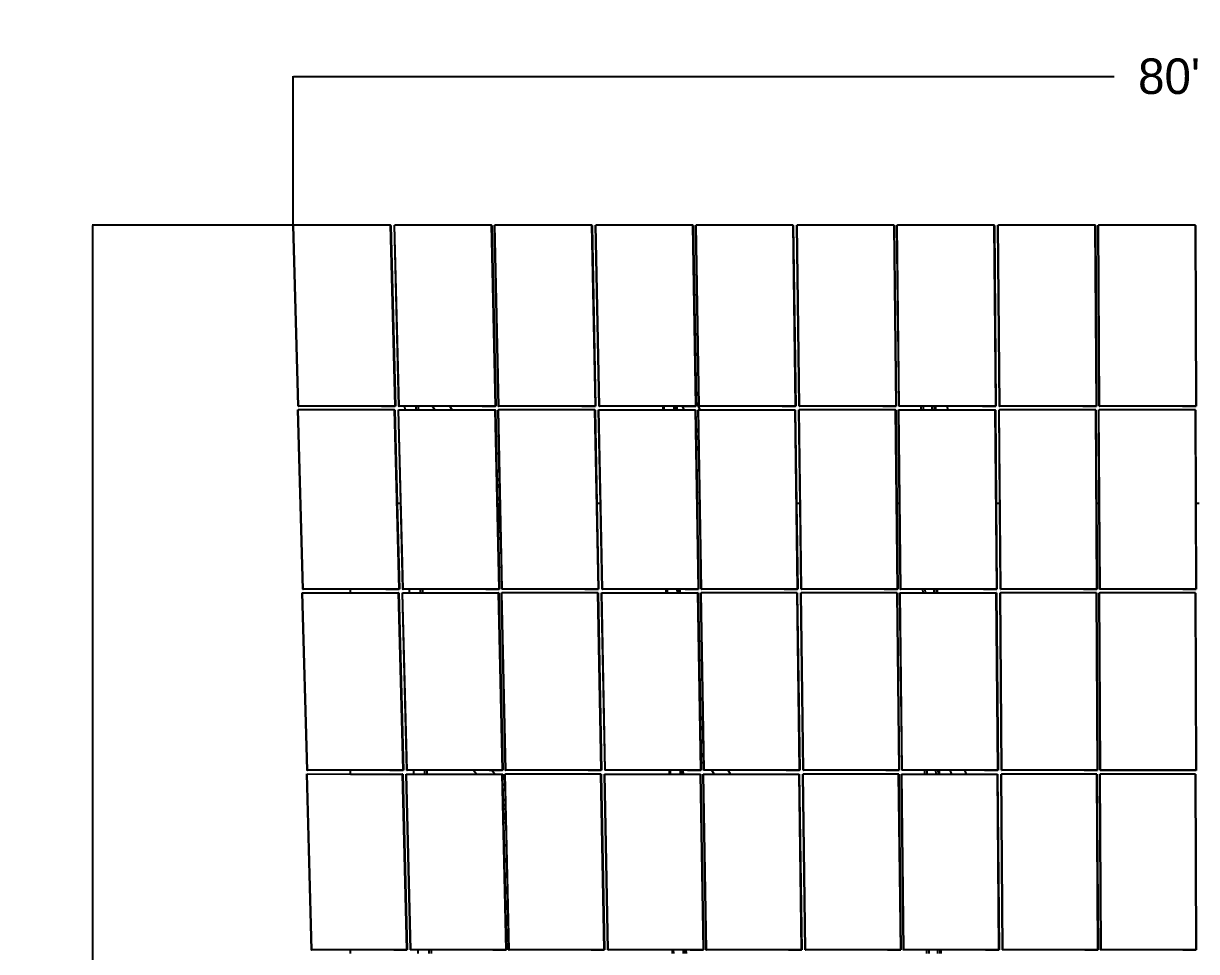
# Model space of a CAD drawing. Header units: inches. Extents: x -877 to 684, y -1170 to 1151.
# Drawn here: x -877 to -85, y 524 to 1151 of the extents above; entities that cross this region are included whole.
import ezdxf

# ---------------------------------------------------------------- set-up
doc = ezdxf.new("R2010")
doc.units = ezdxf.units.IN
doc.header["$MEASUREMENT"] = 0
doc.dimstyles.get("Standard").update_dxf_attribs({"dimtxt": 24, "dimasz": 0.18, "dimexe": 0.18, "dimexo": 0.0625, "dimgap": 0.09, "dimtad": 0, "dimtih": 1, "dimtoh": 1, "dimdec": 4, "dimzin": 0, "dimdsep": 46, "dimtxsty": 'Standard', "dimcen": 0.09, "dimclrd": 1, "dimclre": 1, "dimclrt": 1, "dimadec": 0, "dimazin": 0, "dimtfac": 1, "dimtdec": 4, "dimtofl": 0, "dimtmove": 0, "dimatfit": 3, "dimfxl": 1, "dimtolj": 1, "dimtzin": 0, "dimarcsym": 0})

# ---------------------------------------------------------------- blocks, each defined once
blk = doc.blocks.new('*D4')
at = {"color": 1, "lineweight": -2, "transparency": 16777216}
for p, q in [((-694.87, 1014.8), (-830.6, 1014.8)), ((-830.42, 1014.62), (-830.42, -7.61)), ((-830.42, -1054.02), (-830.42, -31.79)), ((-643.73, -1054.2), (-830.6, -1054.2))]:
    blk.add_line(p, q, dxfattribs=at)
at = {"color": 1, "transparency": 16777216}
for points in [[(-830.45, 1014.62), (-830.39, 1014.62), (-830.42, 1014.8)], [(-830.45, -1054.02), (-830.39, -1054.02), (-830.42, -1054.2)]]:
    blk.add_solid(points, dxfattribs=at)
at = {"layer": 'Defpoints', "color": 0, "transparency": 16777216}
for p in [(-694.81, 1014.8), (-830.42, -1054.2), (-643.67, -1054.2)]:
    blk.add_point(p, dxfattribs=at)
at = {"color": 1, "transparency": 16777216, "insert": (-830.42, -19.7), "char_height": 24, "attachment_point": 5}
blk.add_mtext('\\A1;142\' 1"', dxfattribs=at)
blk = doc.blocks.new('*D5')
at = {"color": 1, "lineweight": -2, "transparency": 16777216}
for p, q in [((-694.81, 1014.86), (-694.81, 1115.33)), ((-694.63, 1115.15), (-140.92, 1115.15)), ((524.97, 1115.15), (-28.74, 1115.15)), ((525.15, 1014.83), (525.15, 1115.33))]:
    blk.add_line(p, q, dxfattribs=at)
at = {"color": 1, "transparency": 16777216}
for points in [[(-694.63, 1115.18), (-694.63, 1115.12), (-694.81, 1115.15)], [(524.97, 1115.18), (524.97, 1115.12), (525.15, 1115.15)]]:
    blk.add_solid(points, dxfattribs=at)
at = {"layer": 'Defpoints', "color": 0, "transparency": 16777216}
for p in [(525.15, 1115.15), (-694.81, 1014.8), (525.15, 1014.76)]:
    blk.add_point(p, dxfattribs=at)
at = {"color": 1, "transparency": 16777216, "insert": (-84.83, 1115.15), "char_height": 24, "attachment_point": 5}
blk.add_mtext('\\A1;80\' 2"', dxfattribs=at)

msp = doc.modelspace()

# ---------------------------------------------------------------- linework, layer by layer
for p, q in [((-694.81205, 1014.79593), (-694.61112, 1014.79478)), ((-691.44806, 892.64872), (-694.81205, 1014.79593)), ((-694.61112, 1014.79478), (-694.51581, 1014.79593)), ((-691.2481, 892.64758), (-694.61112, 1014.79478)), ((-629.1713, 1014.79483), (-694.51581, 1014.79593)), ((-626.12511, 892.64762), (-629.1713, 1014.79483)), ((-628.94445, 1014.6093), (-629.1713, 1014.79483)), ((-628.94445, 1014.6093), (-625.90046, 892.50682)), ((-626.63498, 1014.79483), (-626.43406, 1014.79368)), ((-623.60108, 892.64762), (-626.63498, 1014.79483)), ((-626.43406, 1014.79368), (-626.33875, 1014.79483)), ((-623.40112, 892.64648), (-626.43406, 1014.79368)), ((-560.99424, 1014.79372), (-626.33875, 1014.79483)), ((-558.27814, 892.64652), (-560.99424, 1014.79372)), ((-560.79198, 1014.60819), (-560.99424, 1014.79372)), ((-560.79198, 1014.60819), (-558.07783, 892.50572)), ((-559.04324, 1014.79218), (-558.84231, 1014.79103)), ((-556.33658, 892.645), (-559.04324, 1014.79218)), ((-558.84231, 1014.79103), (-558.747, 1014.79218)), ((-556.13663, 892.64386), (-558.84231, 1014.79103)), ((-493.4025, 1014.79108), (-558.747, 1014.79218)), ((-491.01365, 892.64391), (-493.4025, 1014.79108)), ((-493.22461, 1014.60555), (-493.4025, 1014.79108)), ((-493.22461, 1014.60555), (-490.83747, 892.50311)), ((-490.86619, 1014.79108), (-490.66526, 1014.78993)), ((-488.48962, 892.64391), (-490.86619, 1014.79108)), ((-490.66526, 1014.78993), (-490.56995, 1014.79108)), ((-488.28967, 892.64277), (-490.66526, 1014.78993)), ((-425.22546, 1014.78997), (-490.56995, 1014.79108)), ((-423.16669, 892.64281), (-425.22546, 1014.78997)), ((-425.07215, 1014.60445), (-425.22546, 1014.78997)), ((-425.07215, 1014.60445), (-423.07042, 895.79945)), ((-423.27446, 1014.78844), (-423.07354, 1014.78729)), ((-421.22514, 892.64129), (-423.27446, 1014.78844)), ((-423.07354, 1014.78729), (-422.97823, 1014.78844)), ((-421.0252, 892.64015), (-423.07354, 1014.78729)), ((-357.63374, 1014.78733), (-422.97823, 1014.78844)), ((-355.90223, 892.6402), (-357.63374, 1014.78733)), ((-357.5048, 1014.60181), (-357.63374, 1014.78733)), ((-357.5048, 1014.60181), (-355.77453, 892.4994)), ((-355.09743, 1014.78733), (-354.89651, 1014.78618)), ((-353.3782, 892.6402), (-355.09743, 1014.78733)), ((-354.89651, 1014.78618), (-354.80119, 1014.78733)), ((-353.17825, 892.63906), (-354.89651, 1014.78618)), ((-289.45672, 1014.78622), (-354.80119, 1014.78733)), ((-288.05529, 892.6391), (-289.45672, 1014.78622)), ((-289.35235, 1014.6007), (-289.45672, 1014.78622)), ((-289.35235, 1014.6007), (-287.95193, 892.4983)), ((-287.50573, 1014.78469), (-287.30482, 1014.78354)), ((-286.11375, 892.63758), (-287.50573, 1014.78469)), ((-287.30482, 1014.78354), (-287.20949, 1014.78469)), ((-285.9138, 892.63644), (-287.30482, 1014.78354)), ((-221.86502, 1014.78358), (-287.20949, 1014.78469)), ((-220.79085, 892.63648), (-221.86502, 1014.78358)), ((-221.78503, 1014.59806), (-221.86502, 1014.78358)), ((-221.78503, 1014.59806), (-220.71163, 892.49569)), ((-219.32871, 1014.78358), (-219.1278, 1014.78243)), ((-218.26682, 892.63648), (-219.32871, 1014.78358)), ((-219.1278, 1014.78243), (-219.03248, 1014.78358)), ((-218.06688, 892.63535), (-219.1278, 1014.78243)), ((-153.68801, 1014.78248), (-219.03248, 1014.78358)), ((-152.94392, 892.63539), (-153.68801, 1014.78248)), ((-153.6326, 1014.59695), (-153.68801, 1014.78248)), ((-153.6326, 1014.59695), (-152.88905, 892.49459)), ((-151.73704, 1014.78094), (-151.53613, 1014.77979)), ((-151.00239, 892.63387), (-151.73704, 1014.78094)), ((-151.53613, 1014.77979), (-151.4408, 1014.78094)), ((-150.80245, 892.63273), (-151.53613, 1014.77979)), ((-86.09635, 1014.77983), (-151.4408, 1014.78094)), ((-85.67951, 892.63277), (-86.09635, 1014.77983)), ((-86.06531, 1014.59431), (-86.09635, 1014.77983)), ((-86.06531, 1014.59431), (-85.64876, 892.49197)), ((-420.35503, 890.04994), (-423.07042, 895.79945)), ((-423.07042, 895.79945), (-423.01486, 892.50201)), ((-691.76556, 892.64758), (-691.8377, 892.64758)), ((-691.76633, 890.05738), (-691.56639, 890.05625)), ((-688.43356, 769.11215), (-691.76633, 890.05738)), ((-691.56639, 890.05625), (-691.47155, 890.05739)), ((-688.23458, 769.11102), (-691.56639, 890.05625)), ((-691.44806, 892.64872), (-691.5429, 892.64758)), ((-626.45012, 890.05629), (-691.47155, 890.05739)), ((-691.44806, 892.64872), (-691.19997, 892.50791)), ((-691.2481, 892.64758), (-691.44806, 892.64872)), ((-691.15325, 892.64872), (-691.2481, 892.64758)), ((-625.90046, 892.50682), (-691.19997, 892.50791)), ((-626.12511, 892.64762), (-691.15325, 892.64872)), ((-635.19936, 892.64761), (-626.12507, 892.64609)), ((-623.43203, 769.11107), (-626.45012, 890.05629)), ((-626.22538, 889.91643), (-626.45012, 890.05629)), ((-626.22538, 889.91643), (-624.66006, 827.16682)), ((-625.90046, 892.50682), (-626.12511, 892.64762)), ((-626.12507, 892.64609), (-626.12511, 892.64762)), ((-623.91859, 892.64648), (-623.99073, 892.64648)), ((-623.92635, 890.05629), (-623.72641, 890.05515)), ((-622.36332, 827.16682), (-623.92635, 890.05629)), ((-623.72641, 890.05515), (-623.63158, 890.05629)), ((-620.72145, 769.10994), (-623.72641, 890.05515)), ((-623.60108, 892.64762), (-623.69592, 892.64648)), ((-623.63158, 890.05629), (-619.40671, 890.05621)), ((-623.60108, 892.64762), (-623.37733, 892.50682)), ((-623.40112, 892.64648), (-623.60108, 892.64762)), ((-623.30627, 892.64762), (-623.40112, 892.64648)), ((-619.46588, 892.50675), (-623.37733, 892.50682)), ((-558.27814, 892.64652), (-623.30627, 892.64762)), ((-619.40671, 890.05621), (-619.46588, 892.50675)), ((-611.91626, 892.50662), (-619.46588, 892.50675)), ((-619.40671, 890.05621), (-611.85781, 890.05608)), ((-611.85781, 890.05608), (-611.91626, 892.50662)), ((-610.61924, 892.5066), (-611.91626, 892.50662)), ((-611.85781, 890.05608), (-610.56092, 890.05606)), ((-610.61924, 892.5066), (-610.56092, 890.05606)), ((-600.95984, 892.50644), (-610.61924, 892.5066)), ((-610.56092, 890.05606), (-599.30977, 890.05587)), ((-599.30977, 890.05587), (-600.95984, 892.50644)), ((-589.3064, 892.50624), (-600.95984, 892.50644)), ((-599.30977, 890.05587), (-587.68834, 890.05568)), ((-587.68834, 890.05568), (-589.3064, 892.50624)), ((-558.07783, 892.50572), (-589.3064, 892.50624)), ((-587.68834, 890.05568), (-558.61015, 890.05519)), ((-567.35239, 892.64652), (-558.2781, 892.64499)), ((-555.9189, 769.10998), (-558.61015, 890.05519)), ((-558.40974, 889.91533), (-558.61015, 890.05519)), ((-558.40974, 889.91533), (-557.39223, 844.17214)), ((-558.07783, 892.50572), (-558.27814, 892.64652)), ((-558.2781, 892.64499), (-558.27814, 892.64652)), ((-556.65409, 892.64386), (-556.72623, 892.64386)), ((-556.6688, 890.05367), (-556.46886, 890.05254)), ((-555.5909, 841.44402), (-556.6688, 890.05367)), ((-556.46886, 890.05254), (-556.37402, 890.05367)), ((-553.78793, 769.10735), (-556.46886, 890.05254)), ((-556.33658, 892.645), (-556.43143, 892.64386)), ((-491.35261, 890.05258), (-556.37402, 890.05367)), ((-556.33658, 892.645), (-556.13697, 892.5042)), ((-556.13663, 892.64386), (-556.33658, 892.645)), ((-490.83747, 892.50311), (-556.13697, 892.5042)), ((-556.04178, 892.645), (-556.13663, 892.64386)), ((-491.01365, 892.64391), (-556.04178, 892.645)), ((-500.0879, 892.6439), (-491.01362, 892.64238)), ((-488.98539, 769.10739), (-491.35261, 890.05258)), ((-491.17633, 889.91272), (-491.35261, 890.05258)), ((-491.17633, 889.91272), (-489.94866, 827.16682)), ((-490.83747, 892.50311), (-491.01365, 892.64391)), ((-491.01362, 892.64238), (-491.01365, 892.64391)), ((-488.80713, 892.64277), (-488.87927, 892.64277)), ((-488.82884, 890.05258), (-488.62891, 890.05144)), ((-487.60431, 827.16682), (-488.82884, 890.05258)), ((-488.62891, 890.05144), (-488.53406, 890.05258)), ((-486.27481, 769.10626), (-488.62891, 890.05144)), ((-488.48962, 892.64391), (-488.58447, 892.64277)), ((-488.53406, 890.05258), (-445.31018, 890.05185)), ((-488.48962, 892.64391), (-488.31435, 892.50311)), ((-488.28967, 892.64277), (-488.48962, 892.64391)), ((-445.35272, 892.50238), (-488.31435, 892.50311)), ((-488.19481, 892.64391), (-488.28967, 892.64277)), ((-423.16669, 892.64281), (-488.19481, 892.64391)), ((-445.31018, 890.05185), (-445.35272, 892.50238)), ((-444.5663, 892.50237), (-445.35272, 892.50238)), ((-445.31018, 890.05185), (-444.52384, 890.05183)), ((-444.52384, 890.05183), (-444.5663, 892.50237)), ((-437.8031, 892.50226), (-444.5663, 892.50237)), ((-444.52384, 890.05183), (-437.76128, 890.05172)), ((-437.76128, 890.05172), (-437.8031, 892.50226)), ((-437.01668, 892.50224), (-437.8031, 892.50226)), ((-437.76128, 890.05172), (-436.97494, 890.05171)), ((-436.97494, 890.05171), (-437.01668, 892.50224)), ((-436.09038, 892.50223), (-437.01668, 892.50224)), ((-436.97494, 890.05171), (-436.04873, 890.05169)), ((-436.09038, 892.50223), (-436.04873, 890.05169)), ((-432.28503, 892.50216), (-436.09038, 892.50223)), ((-436.04873, 890.05169), (-431.0981, 890.05161)), ((-431.0981, 890.05161), (-432.28503, 892.50216)), ((-423.01486, 892.50201), (-432.28503, 892.50216)), ((-432.24094, 892.64281), (-423.16667, 892.64128)), ((-431.0981, 890.05161), (-423.51265, 890.05148)), ((-421.47227, 769.10631), (-423.51265, 890.05148)), ((-423.36071, 889.91162), (-423.51265, 890.05148)), ((-423.36071, 889.91162), (-423.08404, 873.50565)), ((-423.01486, 892.50201), (-423.16669, 892.64281)), ((-423.16667, 892.64128), (-423.16669, 892.64281)), ((-421.54266, 892.64015), (-421.6148, 892.64015)), ((-421.5713, 890.04996), (-421.37138, 890.04882)), ((-421.22917, 869.67605), (-421.5713, 890.04996)), ((-421.37138, 890.04882), (-421.27653, 890.04996)), ((-419.34131, 769.10367), (-421.37138, 890.04882)), ((-421.22514, 892.64129), (-421.32, 892.64015)), ((-421.27653, 890.04996), (-420.35503, 890.04994)), ((-421.22514, 892.64129), (-421.07401, 892.50049)), ((-421.0252, 892.64015), (-421.22514, 892.64129)), ((-355.77453, 892.4994), (-421.07401, 892.50049)), ((-420.93034, 892.64129), (-421.0252, 892.64015)), ((-355.90223, 892.6402), (-420.93034, 892.64129)), ((-420.35503, 890.04994), (-356.25513, 890.04887)), ((-364.97648, 892.64019), (-355.90221, 892.63867)), ((-354.53878, 769.10372), (-356.25513, 890.04887)), ((-356.12732, 889.90901), (-356.25513, 890.04887)), ((-356.12732, 889.90901), (-355.23725, 827.16682)), ((-355.77453, 892.4994), (-355.90223, 892.6402)), ((-355.90221, 892.63867), (-355.90223, 892.6402)), ((-353.69572, 892.63906), (-353.76786, 892.63906)), ((-353.73136, 890.04887), (-353.53144, 890.04773)), ((-352.84531, 827.16682), (-353.73136, 890.04887)), ((-353.53144, 890.04773), (-353.43659, 890.04887)), ((-351.82821, 769.10259), (-353.53144, 890.04773)), ((-353.3782, 892.6402), (-353.47305, 892.63906)), ((-288.41519, 890.04777), (-353.43659, 890.04887)), ((-353.3782, 892.6402), (-353.25141, 892.4994)), ((-353.17825, 892.63906), (-353.3782, 892.6402)), ((-287.95193, 892.4983), (-353.25141, 892.4994)), ((-353.08339, 892.6402), (-353.17825, 892.63906)), ((-288.05529, 892.6391), (-353.08339, 892.6402)), ((-297.12954, 892.63909), (-288.05527, 892.63757)), ((-287.02568, 769.10263), (-288.41519, 890.04777)), ((-288.31172, 889.90792), (-288.41519, 890.04777)), ((-288.31172, 889.90792), (-287.59115, 827.16682)), ((-287.95193, 892.4983), (-288.05529, 892.6391)), ((-288.05527, 892.63757), (-288.05529, 892.6391)), ((-286.43127, 892.63644), (-286.50341, 892.63644)), ((-286.47385, 890.04625), (-286.27393, 890.04511)), ((-285.75631, 827.16682), (-286.47385, 890.04625)), ((-286.27393, 890.04511), (-286.17908, 890.04625)), ((-284.89473, 769.1), (-286.27393, 890.04511)), ((-286.11375, 892.63758), (-286.20861, 892.63644)), ((-286.17908, 890.04625), (-271.2137, 890.046)), ((-286.11375, 892.63758), (-286.01109, 892.49678)), ((-285.9138, 892.63644), (-286.11375, 892.63758)), ((-271.23961, 892.49653), (-286.01109, 892.49678)), ((-285.81894, 892.63758), (-285.9138, 892.63644)), ((-220.79085, 892.63648), (-285.81894, 892.63758)), ((-271.2137, 890.046), (-271.23961, 892.49653)), ((-269.66677, 892.49651), (-271.23961, 892.49653)), ((-271.2137, 890.046), (-269.64101, 890.04597)), ((-269.64101, 890.04597), (-269.66677, 892.49651)), ((-263.68999, 892.49641), (-269.66677, 892.49651)), ((-269.64101, 890.04597), (-263.6648, 890.04587)), ((-263.6648, 890.04587), (-263.68999, 892.49641)), ((-262.11715, 892.49638), (-263.68999, 892.49641)), ((-263.6648, 890.04587), (-262.09211, 890.04584)), ((-262.09211, 890.04584), (-262.11715, 892.49638)), ((-261.56157, 892.49637), (-262.11715, 892.49638)), ((-262.09211, 890.04584), (-261.53659, 890.04583)), ((-261.56157, 892.49637), (-261.53659, 890.04583)), ((-253.65233, 892.49624), (-261.56157, 892.49637)), ((-261.53659, 890.04583), (-252.95587, 890.04569)), ((-252.95587, 890.04569), (-253.65233, 892.49624)), ((-253.6488, 892.49624), (-253.65233, 892.49624)), ((-252.95235, 890.04569), (-253.6488, 892.49624)), ((-220.71163, 892.49569), (-253.6488, 892.49624)), ((-252.95587, 890.04569), (-252.95235, 890.04569)), ((-252.95235, 890.04569), (-221.15769, 890.04516)), ((-229.8651, 892.63648), (-220.79083, 892.63495)), ((-220.09221, 769.10004), (-221.15769, 890.04516)), ((-221.07835, 889.9053), (-221.15769, 890.04516)), ((-221.07835, 889.9053), (-220.52584, 827.16682)), ((-220.71163, 892.49569), (-220.79085, 892.63648)), ((-220.79083, 892.63495), (-220.79085, 892.63648)), ((-218.58435, 892.63535), (-218.65648, 892.63535)), ((-218.63392, 890.04516), (-218.43401, 890.04402)), ((-218.08631, 827.16682), (-218.63392, 890.04516)), ((-218.43401, 890.04402), (-218.33915, 890.04516)), ((-217.38164, 769.09891), (-218.43401, 890.04402)), ((-218.26682, 892.63648), (-218.36168, 892.63535)), ((-153.31777, 890.04406), (-218.33915, 890.04516)), ((-218.26682, 892.63648), (-218.1885, 892.49569)), ((-218.06688, 892.63535), (-218.26682, 892.63648)), ((-152.88905, 892.49459), (-218.1885, 892.49569)), ((-217.97201, 892.63648), (-218.06688, 892.63535)), ((-152.94392, 892.63539), (-217.97201, 892.63648)), ((-162.01817, 892.63538), (-152.94391, 892.63386)), ((-152.57912, 769.09896), (-153.31777, 890.04406)), ((-153.26277, 889.90421), (-153.31777, 890.04406)), ((-153.26277, 889.90421), (-152.87975, 827.16682)), ((-152.88905, 892.49459), (-152.94392, 892.63539)), ((-152.94391, 892.63386), (-152.94392, 892.63539)), ((-151.31992, 892.63273), (-151.39206, 892.63273)), ((-151.37644, 890.04254), (-151.17653, 890.0414)), ((-150.9973, 827.16682), (-151.37644, 890.04254)), ((-151.17653, 890.0414), (-151.08167, 890.04254)), ((-150.44819, 769.09632), (-151.17653, 890.0414)), ((-151.00239, 892.63387), (-151.09726, 892.63273)), ((-86.0603, 890.04145), (-151.08167, 890.04254)), ((-151.00239, 892.63387), (-150.94821, 892.49307)), ((-150.80245, 892.63273), (-151.00239, 892.63387)), ((-85.64876, 892.49197), (-150.94821, 892.49307)), ((-150.70759, 892.63387), (-150.80245, 892.63273)), ((-85.67951, 892.63277), (-150.70759, 892.63387)), ((-94.75375, 892.63277), (-85.6795, 892.63124)), ((-85.64568, 769.09637), (-86.0603, 890.04145)), ((-86.02942, 889.90159), (-86.0603, 890.04145)), ((-86.02942, 889.90159), (-85.81444, 827.16682)), ((-85.64876, 892.49197), (-85.67951, 892.63277)), ((-85.6795, 892.63124), (-85.67951, 892.63277)), ((-421.22917, 869.67605), (-423.08404, 873.50565)), ((-423.08404, 873.50565), (-422.30256, 827.16682)), ((-420.51531, 827.16682), (-421.22917, 869.67605)), ((-555.5909, 841.44402), (-557.39223, 844.17214)), ((-557.39223, 844.17214), (-557.01567, 827.24343)), ((-555.21677, 824.57181), (-555.5909, 841.44402)), ((-624.66006, 827.16682), (-622.36332, 827.16682)), ((-624.66006, 827.16682), (-623.20945, 769.01506)), ((-620.92042, 769.11107), (-622.36332, 827.16682)), ((-555.46387, 824.9388), (-557.01567, 827.24343)), ((-557.01567, 827.24343), (-556.93176, 823.47091)), ((-556.93176, 823.47091), (-556.61319, 823.78948)), ((-556.93176, 823.47091), (-556.91225, 822.59391)), ((-556.61319, 823.78948), (-555.46387, 824.9388)), ((-556.44524, 823.57059), (-556.61319, 823.78948)), ((-556.3668, 823.38122), (-556.44524, 823.57059)), ((-556.39828, 823.23368), (-556.38447, 823.33855)), ((-556.38447, 823.12881), (-556.39828, 823.23368)), ((-556.38447, 823.33855), (-556.3668, 823.38122)), ((-556.3668, 823.38122), (-556.34399, 823.43628)), ((-556.34399, 823.43628), (-556.2796, 823.52019)), ((-556.2796, 823.52019), (-556.19568, 823.58459)), ((-556.19568, 823.58459), (-556.09796, 823.62506)), ((-556.09796, 823.62506), (-555.99309, 823.63887)), ((-555.99309, 823.63887), (-555.88822, 823.62506)), ((-555.88822, 823.62506), (-555.79049, 823.58459)), ((-555.79049, 823.58459), (-555.70658, 823.52019)), ((-555.70658, 823.52019), (-555.69309, 823.50261)), ((-555.63791, 823.46027), (-555.69309, 823.50261)), ((-555.69309, 823.50261), (-555.64218, 823.43628)), ((-555.58505, 823.3771), (-555.65171, 823.46397)), ((-555.59743, 823.36995), (-555.64218, 823.43628)), ((-555.64218, 823.43628), (-555.63498, 823.41889)), ((-555.63498, 823.41889), (-555.59743, 823.36995)), ((-555.63498, 823.41889), (-555.60171, 823.33855)), ((-555.60171, 823.33855), (-555.5879, 823.23368)), ((-555.5879, 823.23368), (-555.60171, 823.12881)), ((-555.59743, 823.36995), (-555.55696, 823.27224)), ((-555.54315, 823.27594), (-555.58505, 823.3771)), ((-555.55696, 823.27224), (-555.54315, 823.16738)), ((-555.52886, 823.16738), (-555.54315, 823.27594)), ((-555.21677, 824.57181), (-555.46387, 824.9388)), ((-555.13347, 820.81512), (-555.21677, 824.57181)), ((-489.94866, 827.16682), (-487.60431, 827.16682)), ((-489.94866, 827.16682), (-488.8108, 769.01139)), ((-486.47377, 769.10739), (-487.60431, 827.16682)), ((-422.30256, 827.16682), (-420.51531, 827.16682)), ((-422.30256, 827.16682), (-421.32179, 769.0103)), ((-419.54027, 769.1048), (-420.51531, 827.16682)), ((-355.23725, 827.16682), (-352.84531, 827.16682)), ((-355.23725, 827.16682), (-354.4122, 769.00771)), ((-352.02717, 769.10372), (-352.84531, 827.16682)), ((-287.59115, 827.16682), (-285.75631, 827.16682)), ((-287.59115, 827.16682), (-286.9232, 769.00663)), ((-285.09369, 769.10113), (-285.75631, 827.16682)), ((-220.52584, 827.16682), (-218.08631, 827.16682)), ((-220.52584, 827.16682), (-220.01363, 769.00404)), ((-217.5806, 769.10004), (-218.08631, 827.16682)), ((-152.87975, 827.16682), (-150.9973, 827.16682)), ((-152.87975, 827.16682), (-152.52465, 769.00296)), ((-150.64715, 769.09745), (-150.9973, 827.16682)), ((-85.81444, 827.16682), (-83.70089, 827.16682)), ((-85.81444, 827.16682), (-85.6151, 769.00037)), ((-556.92222, 823.04217), (-556.34858, 823.04217)), ((-556.61319, 822.29485), (-556.91225, 822.59391)), ((-556.91225, 822.59391), (-556.91201, 822.5833)), ((-556.59146, 822.26275), (-556.91201, 822.5833)), ((-556.91201, 822.5833), (-556.67226, 811.80473)), ((-556.61319, 822.29485), (-556.44524, 822.51374)), ((-556.59146, 822.26275), (-556.61319, 822.29485)), ((-556.58696, 822.26862), (-556.61319, 822.29485)), ((-556.59146, 822.26275), (-556.58696, 822.26862)), ((-555.13323, 820.80452), (-556.59146, 822.26275)), ((-555.13347, 820.81512), (-556.58696, 822.26862)), ((-556.44524, 822.51374), (-556.33966, 822.76863)), ((-556.34399, 823.03109), (-556.38447, 823.12881)), ((-556.31144, 822.98294), (-556.34399, 823.03109)), ((-556.3108, 822.98783), (-556.34399, 823.03109)), ((-556.33966, 822.76863), (-556.31144, 822.98294)), ((-556.33962, 823.02538), (-556.31156, 822.95765)), ((-556.31156, 822.95765), (-556.25368, 822.88222)), ((-556.31144, 822.98294), (-556.31104, 822.98602)), ((-556.3071, 822.9765), (-556.31144, 822.98294)), ((-556.31104, 822.98602), (-556.3108, 822.98783)), ((-556.31104, 822.98602), (-556.3071, 822.9765)), ((-556.30629, 822.98195), (-556.3108, 822.98783)), ((-556.29918, 822.9648), (-556.3071, 822.9765)), ((-556.3071, 822.9765), (-556.29776, 822.95395)), ((-556.29918, 822.9648), (-556.30629, 822.98195)), ((-556.2796, 822.94717), (-556.30629, 822.98195)), ((-556.24357, 822.89232), (-556.29918, 822.9648)), ((-556.29776, 822.95395), (-556.2311, 822.86708)), ((-556.22818, 822.90771), (-556.2796, 822.94717)), ((-556.25368, 822.88222), (-556.24929, 822.8765)), ((-556.24929, 822.8765), (-556.2449, 822.87078)), ((-556.2449, 822.87078), (-556.15803, 822.80412)), ((-556.24357, 822.89232), (-556.22818, 822.90771)), ((-556.2348, 822.88089), (-556.24357, 822.89232)), ((-556.15089, 822.8165), (-556.2348, 822.88089)), ((-556.2311, 822.86708), (-556.14423, 822.80042)), ((-556.19568, 822.88278), (-556.22818, 822.90771)), ((-556.09796, 822.8423), (-556.19568, 822.88278)), ((-556.15803, 822.80412), (-556.05687, 822.76222)), ((-556.05317, 822.77602), (-556.15089, 822.8165)), ((-556.04306, 822.75852), (-556.14423, 822.80042)), ((-555.99309, 822.82849), (-556.09796, 822.8423)), ((-556.05687, 822.76222), (-556.04972, 822.76128)), ((-555.94831, 822.76222), (-556.05317, 822.77602)), ((-556.04972, 822.76128), (-555.94831, 822.74793)), ((-556.04306, 822.75852), (-555.9345, 822.74423)), ((-555.88822, 822.8423), (-555.99309, 822.82849)), ((-555.94831, 822.76222), (-555.94831, 822.83439)), ((-555.84344, 822.77602), (-555.94831, 822.76222)), ((-555.94831, 822.75936), (-555.94831, 822.76222)), ((-555.94831, 822.74793), (-555.83975, 822.76222)), ((-555.94831, 822.74793), (-555.94831, 822.75936)), ((-555.9345, 822.74423), (-555.82594, 822.75852)), ((-555.79049, 822.88278), (-555.88822, 822.8423)), ((-555.74869, 822.81423), (-555.84344, 822.77602)), ((-555.83975, 822.76222), (-555.73858, 822.80412)), ((-555.82594, 822.75852), (-555.72478, 822.80042)), ((-555.70658, 822.94717), (-555.79049, 822.88278)), ((-555.74869, 822.81423), (-555.66182, 822.88089)), ((-555.73858, 822.80412), (-555.65171, 822.87078)), ((-555.72478, 822.80042), (-555.63791, 822.86708)), ((-555.64218, 823.03109), (-555.70658, 822.94717)), ((-555.59516, 822.96776), (-555.66182, 822.88089)), ((-555.65171, 822.87078), (-555.58505, 822.95765)), ((-555.60171, 823.12881), (-555.64218, 823.03109)), ((-555.59516, 822.96776), (-555.55862, 823.05597)), ((-555.58505, 822.95765), (-555.54433, 823.05597)), ((-555.55862, 823.05597), (-555.55696, 823.06251)), ((-555.54315, 823.16738), (-555.55696, 823.06251)), ((-555.54433, 823.05597), (-555.54315, 823.05881)), ((-555.54315, 823.05881), (-555.52886, 823.16738)), ((-555.13323, 820.80452), (-555.13347, 820.81512)), ((-554.93366, 811.80473), (-555.13323, 820.80452)), ((-554.93366, 811.80473), (-556.67226, 811.80473)), ((-556.67226, 811.80473), (-556.61527, 809.24269)), ((-555.16304, 807.13136), (-556.61527, 809.24269)), ((-556.61527, 809.24269), (-555.72042, 769.01398)), ((-554.83003, 807.13136), (-554.93366, 811.80473)), ((-554.83003, 807.13136), (-555.16304, 807.13136)), ((-553.9869, 769.10848), (-554.83003, 807.13136)), ((-688.74951, 769.11102), (-688.82129, 769.11102)), ((-688.43356, 769.11215), (-688.52794, 769.11102)), ((-688.43356, 769.11215), (-688.18777, 769.01615)), ((-688.23458, 769.11102), (-688.43356, 769.11215)), ((-688.14021, 769.11215), (-688.23458, 769.11102)), ((-656.16976, 769.01561), (-688.18777, 769.01615)), ((-623.43203, 769.11107), (-688.14021, 769.11215)), ((-656.16976, 766.54571), (-656.16976, 769.01561)), ((-623.20945, 769.01506), (-656.16976, 769.01561)), ((-632.46164, 769.11106), (-623.43199, 769.10955)), ((-623.20945, 769.01506), (-623.43203, 769.11107)), ((-623.43199, 769.10955), (-623.43203, 769.11107)), ((-621.23637, 769.10994), (-621.30815, 769.10994)), ((-620.92042, 769.11107), (-621.0148, 769.10994)), ((-620.92042, 769.11107), (-620.69873, 769.01506)), ((-620.72145, 769.10994), (-620.92042, 769.11107)), ((-620.62707, 769.11107), (-620.72145, 769.10994)), ((-616.4839, 769.01499), (-620.69873, 769.01506)), ((-555.9189, 769.10998), (-620.62707, 769.11107)), ((-616.42426, 766.54509), (-616.4839, 769.01499)), ((-608.97062, 769.01487), (-616.4839, 769.01499)), ((-608.91171, 766.54497), (-608.97062, 769.01487)), ((-607.68014, 769.01484), (-608.97062, 769.01487)), ((-607.68014, 769.01484), (-607.62136, 766.54494)), ((-555.72042, 769.01398), (-607.68014, 769.01484)), ((-564.9485, 769.10997), (-555.91887, 769.10847)), ((-555.72042, 769.01398), (-555.9189, 769.10998)), ((-555.91887, 769.10847), (-555.9189, 769.10998)), ((-554.30285, 769.10735), (-554.37463, 769.10735)), ((-553.9869, 769.10848), (-554.08128, 769.10735)), ((-553.9869, 769.10848), (-553.78911, 769.01247)), ((-553.78793, 769.10735), (-553.9869, 769.10848)), ((-488.8108, 769.01139), (-553.78911, 769.01247)), ((-553.69354, 769.10848), (-553.78793, 769.10735)), ((-488.98539, 769.10739), (-553.69354, 769.10848)), ((-498.01499, 769.10739), (-488.98536, 769.10588)), ((-488.8108, 769.01139), (-488.98539, 769.10739)), ((-488.98536, 769.10588), (-488.98539, 769.10739)), ((-486.78973, 769.10626), (-486.86151, 769.10626)), ((-486.47377, 769.10739), (-486.56816, 769.10626)), ((-486.47377, 769.10739), (-486.30009, 769.01139)), ((-486.27481, 769.10626), (-486.47377, 769.10739)), ((-443.20889, 769.01067), (-486.30009, 769.01139)), ((-486.18042, 769.10739), (-486.27481, 769.10626)), ((-421.47227, 769.10631), (-486.18042, 769.10739)), ((-443.16601, 766.54077), (-443.20889, 769.01067)), ((-442.42626, 769.01066), (-443.20889, 769.01067)), ((-442.38345, 766.54076), (-442.42626, 769.01066)), ((-435.69561, 769.01054), (-442.42626, 769.01066)), ((-435.65346, 766.54064), (-435.69561, 769.01054)), ((-434.91298, 769.01053), (-435.69561, 769.01054)), ((-434.8709, 766.54063), (-434.91298, 769.01053)), ((-433.99135, 769.01051), (-434.91298, 769.01053)), ((-433.99135, 769.01051), (-433.94936, 766.54062)), ((-421.32179, 769.0103), (-433.99135, 769.01051)), ((-430.50187, 769.1063), (-421.47224, 769.10479)), ((-421.32179, 769.0103), (-421.47227, 769.10631)), ((-421.47224, 769.10479), (-421.47227, 769.10631)), ((-419.85623, 769.10367), (-419.92801, 769.10367)), ((-419.54027, 769.1048), (-419.63466, 769.10367)), ((-419.54027, 769.1048), (-419.39048, 769.0088)), ((-419.34131, 769.10367), (-419.54027, 769.1048)), ((-354.4122, 769.00771), (-419.39048, 769.0088)), ((-419.24692, 769.1048), (-419.34131, 769.10367)), ((-354.53878, 769.10372), (-419.24692, 769.1048)), ((-363.56838, 769.10371), (-354.53876, 769.1022)), ((-354.4122, 769.00771), (-354.53878, 769.10372)), ((-354.53876, 769.1022), (-354.53878, 769.10372)), ((-352.34313, 769.10259), (-352.41491, 769.10259)), ((-352.02717, 769.10372), (-352.12156, 769.10259)), ((-352.02717, 769.10372), (-351.90148, 769.00771)), ((-351.82821, 769.10259), (-352.02717, 769.10372)), ((-286.9232, 769.00663), (-351.90148, 769.00771)), ((-351.73381, 769.10372), (-351.82821, 769.10259)), ((-287.02568, 769.10263), (-351.73381, 769.10372)), ((-296.05528, 769.10262), (-287.02566, 769.10112)), ((-286.9232, 769.00663), (-287.02568, 769.10263)), ((-287.02566, 769.10112), (-287.02568, 769.10263)), ((-285.40965, 769.1), (-285.48144, 769.1)), ((-285.09369, 769.10113), (-285.18808, 769.1)), ((-285.09369, 769.10113), (-284.9919, 769.00513)), ((-284.89473, 769.1), (-285.09369, 769.10113)), ((-269.93392, 769.00487), (-284.9919, 769.00513)), ((-284.80034, 769.10113), (-284.89473, 769.1)), ((-220.09221, 769.10004), (-284.80034, 769.10113)), ((-269.9078, 766.53497), (-269.93392, 769.00487)), ((-268.36865, 769.00485), (-269.93392, 769.00487)), ((-268.34269, 766.53495), (-268.36865, 769.00485)), ((-262.42064, 769.00475), (-268.36865, 769.00485)), ((-262.39525, 766.53485), (-262.42064, 769.00475)), ((-260.85538, 769.00472), (-262.42064, 769.00475)), ((-260.83014, 766.53482), (-260.85538, 769.00472)), ((-260.30259, 769.00471), (-260.85538, 769.00472)), ((-260.30259, 769.00471), (-260.27741, 766.53481)), ((-220.01363, 769.00404), (-260.30259, 769.00471)), ((-229.12181, 769.10004), (-220.0922, 769.09853)), ((-220.01363, 769.00404), (-220.09221, 769.10004)), ((-220.0922, 769.09853), (-220.09221, 769.10004)), ((-217.89657, 769.09891), (-217.96835, 769.09891)), ((-217.5806, 769.10004), (-217.675, 769.09891)), ((-217.5806, 769.10004), (-217.50292, 769.00404)), ((-217.38164, 769.09891), (-217.5806, 769.10004)), ((-152.52465, 769.00296), (-217.50292, 769.00404)), ((-217.28725, 769.10004), (-217.38164, 769.09891)), ((-152.57912, 769.09896), (-217.28725, 769.10004)), ((-161.60872, 769.09895), (-152.57911, 769.09744)), ((-152.52465, 769.00296), (-152.57912, 769.09896)), ((-152.57911, 769.09744), (-152.57912, 769.09896)), ((-150.96312, 769.09632), (-151.0349, 769.09632)), ((-150.64715, 769.09745), (-150.74155, 769.09632)), ((-150.64715, 769.09745), (-150.59336, 769.00145)), ((-150.44819, 769.09632), (-150.64715, 769.09745)), ((-85.6151, 769.00037), (-150.59336, 769.00145)), ((-150.35379, 769.09745), (-150.44819, 769.09632)), ((-85.64568, 769.09637), (-150.35379, 769.09745)), ((-94.67528, 769.09636), (-85.64568, 769.09485)), ((-85.6151, 769.00037), (-85.64568, 769.09637)), ((-85.64568, 769.09485), (-85.64568, 769.09637)), ((-688.75057, 766.54626), (-688.55162, 766.54513)), ((-685.44858, 646.78535), (-688.75057, 766.54626)), ((-688.55162, 766.54513), (-688.45725, 766.54626)), ((-685.25058, 646.78424), (-688.55162, 766.54513)), ((-688.45725, 766.54626), (-656.16976, 766.54571)), ((-656.16976, 766.54571), (-623.75572, 766.54517)), ((-620.76533, 646.78428), (-623.75572, 766.54517)), ((-623.53305, 766.45009), (-623.75572, 766.54517)), ((-623.53305, 766.45009), (-620.54478, 646.7322)), ((-621.24437, 766.54517), (-621.04542, 766.54405)), ((-618.26602, 646.78428), (-621.24437, 766.54517)), ((-621.04542, 766.54405), (-620.95105, 766.54517)), ((-618.06802, 646.78316), (-621.04542, 766.54405)), ((-620.95105, 766.54517), (-616.42426, 766.54509)), ((-616.42426, 766.54509), (-608.91171, 766.54497)), ((-608.91171, 766.54497), (-607.62136, 766.54494)), ((-607.62136, 766.54494), (-556.24952, 766.54409)), ((-553.58277, 646.7832), (-556.24952, 766.54409)), ((-556.05095, 766.44901), (-556.24952, 766.54409)), ((-556.05095, 766.44901), (-553.38609, 646.73113)), ((-554.31772, 766.54258), (-554.11877, 766.54146)), ((-551.66022, 646.78171), (-554.31772, 766.54258)), ((-554.11877, 766.54146), (-554.0244, 766.54258)), ((-551.46223, 646.7806), (-554.11877, 766.54146)), ((-489.32288, 766.5415), (-554.0244, 766.54258)), ((-486.97699, 646.78064), (-489.32288, 766.5415)), ((-489.1482, 766.44642), (-489.32288, 766.5415)), ((-489.1482, 766.44642), (-486.80397, 646.72857)), ((-486.81153, 766.5415), (-486.61258, 766.54037)), ((-484.47767, 646.78064), (-486.81153, 766.5415)), ((-486.61258, 766.54037), (-486.51821, 766.5415)), ((-484.27968, 646.77952), (-486.61258, 766.54037)), ((-486.51821, 766.5415), (-443.16601, 766.54077)), ((-443.16601, 766.54077), (-442.38345, 766.54076)), ((-442.38345, 766.54076), (-435.65346, 766.54064)), ((-435.65346, 766.54064), (-434.8709, 766.54063)), ((-434.8709, 766.54063), (-433.94936, 766.54062)), ((-433.94936, 766.54062), (-421.8167, 766.54041)), ((-419.79444, 646.77956), (-421.8167, 766.54041)), ((-421.66611, 766.44534), (-421.8167, 766.54041)), ((-421.66611, 766.44534), (-420.15382, 676.85358)), ((-419.8849, 766.53891), (-419.68596, 766.53778)), ((-418.32799, 673.91224), (-419.8849, 766.53891)), ((-419.68596, 766.53778), (-419.59158, 766.53891)), ((-417.67391, 646.77696), (-419.68596, 766.53778)), ((-354.89008, 766.53782), (-419.59158, 766.53891)), ((-353.18868, 646.777), (-354.89008, 766.53782)), ((-354.76339, 766.44275), (-354.89008, 766.53782)), ((-354.76339, 766.44275), (-353.0632, 646.72493)), ((-352.37873, 766.53782), (-352.17979, 766.5367)), ((-350.68937, 646.777), (-352.37873, 766.53782)), ((-352.17979, 766.5367), (-352.08541, 766.53782)), ((-350.49138, 646.77588), (-352.17979, 766.5367)), ((-287.38392, 766.53674), (-352.08541, 766.53782)), ((-286.00615, 646.77593), (-287.38392, 766.53674)), ((-287.28132, 766.44166), (-287.38392, 766.53674)), ((-287.28132, 766.44166), (-285.90454, 646.72385)), ((-285.45213, 766.53524), (-285.25319, 766.53411)), ((-284.08362, 646.77444), (-285.45213, 766.53524)), ((-285.25319, 766.53411), (-285.15881, 766.53524)), ((-283.88564, 646.77332), (-285.25319, 766.53411)), ((-285.15881, 766.53524), (-269.9078, 766.53497)), ((-269.9078, 766.53497), (-268.34269, 766.53495)), ((-268.34269, 766.53495), (-262.39525, 766.53485)), ((-262.39525, 766.53485), (-260.83014, 766.53482)), ((-260.83014, 766.53482), (-260.27741, 766.53481)), ((-260.27741, 766.53481), (-220.45732, 766.53415)), ((-219.40041, 646.77336), (-220.45732, 766.53415)), ((-220.37862, 766.43908), (-220.45732, 766.53415)), ((-220.37862, 766.43908), (-219.32246, 646.72129)), ((-217.94597, 766.53415), (-217.74704, 766.53302)), ((-216.9011, 646.77336), (-217.94597, 766.53415)), ((-217.74704, 766.53302), (-217.65265, 766.53415)), ((-216.70312, 646.77224), (-217.74704, 766.53302)), ((-152.95117, 766.53306), (-217.65265, 766.53415)), ((-152.2179, 646.77229), (-152.95117, 766.53306)), ((-152.89657, 766.43799), (-152.95117, 766.53306)), ((-152.89657, 766.43799), (-152.16382, 646.72022)), ((-151.01939, 766.53156), (-150.82046, 766.53043)), ((-150.29538, 646.7708), (-151.01939, 766.53156)), ((-150.82046, 766.53043), (-150.72607, 766.53156)), ((-150.0974, 646.76968), (-150.82046, 766.53043)), ((-86.0246, 766.53048), (-150.72607, 766.53156)), ((-85.61219, 646.76972), (-86.0246, 766.53048)), ((-85.99389, 766.4354), (-86.0246, 766.53048)), ((-85.99389, 766.4354), (-85.58177, 646.71765)), ((-418.32799, 673.91224), (-420.15382, 676.85358)), ((-420.15382, 676.85358), (-419.84384, 658.48997)), ((-418.0207, 655.63053), (-418.32799, 673.91224)), ((-418.0207, 655.63053), (-419.84384, 658.48997)), ((-419.84384, 658.48997), (-419.64529, 646.72749)), ((-417.8719, 646.77808), (-418.0207, 655.63053)), ((-685.76298, 646.78424), (-685.83441, 646.78424)), ((-685.76435, 644.24452), (-685.56637, 644.24341)), ((-682.4927, 525.65064), (-685.76435, 644.24452)), ((-685.56637, 644.24341), (-685.47246, 644.24452)), ((-682.29566, 525.64953), (-685.56637, 644.24341)), ((-685.44858, 646.78535), (-685.5425, 646.78424)), ((-685.47246, 644.24452), (-656.16976, 644.24403)), ((-685.44858, 646.78535), (-685.20505, 646.73328)), ((-685.25058, 646.78424), (-685.44858, 646.78535)), ((-685.15667, 646.78535), (-685.25058, 646.78424)), ((-656.16976, 646.7328), (-685.20505, 646.73328)), ((-620.76533, 646.78428), (-685.15667, 646.78535)), ((-656.16976, 644.24403), (-656.16976, 646.7328)), ((-620.54478, 646.7322), (-656.16976, 646.7328)), ((-656.16976, 644.24403), (-621.08771, 644.24345)), ((-629.75072, 646.78427), (-620.76529, 646.78278)), ((-618.12461, 525.64957), (-621.08771, 644.24345)), ((-620.86707, 644.19228), (-621.08771, 644.24345)), ((-620.86707, 644.19228), (-617.90607, 525.64058)), ((-620.54478, 646.7322), (-620.76533, 646.78428)), ((-620.76529, 646.78278), (-620.76533, 646.78428)), ((-618.58042, 646.78316), (-618.65185, 646.78316)), ((-618.58865, 644.24345), (-618.39067, 644.24233)), ((-615.63748, 525.64957), (-618.58865, 644.24345)), ((-618.39067, 644.24233), (-618.29676, 644.24345)), ((-615.44044, 525.64847), (-618.39067, 644.24233)), ((-618.26602, 646.78428), (-618.35993, 646.78316)), ((-618.29676, 644.24345), (-613.47102, 644.24336)), ((-618.26602, 646.78428), (-618.04636, 646.7322)), ((-618.06802, 646.78316), (-618.26602, 646.78428)), ((-617.9741, 646.78428), (-618.06802, 646.78316)), ((-613.53112, 646.73213), (-618.04636, 646.7322)), ((-553.58277, 646.7832), (-617.9741, 646.78428)), ((-613.47102, 644.24336), (-613.53112, 646.73213)), ((-606.05382, 646.73201), (-613.53112, 646.73213)), ((-613.47102, 644.24336), (-605.99446, 644.24324)), ((-605.99446, 644.24324), (-606.05382, 646.73201)), ((-604.76982, 646.73198), (-606.05382, 646.73201)), ((-605.99446, 644.24324), (-604.71059, 644.24322)), ((-604.76982, 646.73198), (-604.71059, 644.24322)), ((-573.3984, 646.73146), (-604.76982, 646.73198)), ((-604.71059, 644.24322), (-571.1918, 644.24266)), ((-571.1918, 644.24266), (-573.3984, 646.73146)), ((-561.08547, 646.73126), (-573.3984, 646.73146)), ((-571.1918, 644.24266), (-558.92626, 644.24246)), ((-562.56816, 646.7832), (-553.58273, 646.7817)), ((-558.92626, 644.24246), (-561.08547, 646.73126)), ((-553.38609, 646.73113), (-561.08547, 646.73126)), ((-558.92626, 644.24246), (-553.91201, 644.24238)), ((-551.2694, 525.64851), (-553.91201, 644.24238)), ((-553.71524, 644.19121), (-553.91201, 644.24238)), ((-553.71524, 644.19121), (-553.57909, 638.07907)), ((-553.38609, 646.73113), (-553.58277, 646.7832)), ((-553.58273, 646.7817), (-553.58277, 646.7832)), ((-551.97463, 646.7806), (-552.04606, 646.7806)), ((-551.98966, 644.24089), (-551.79169, 644.23977)), ((-551.80749, 636.03706), (-551.98966, 644.24089)), ((-551.79169, 644.23977), (-551.69778, 644.24089)), ((-549.15919, 525.64593), (-551.79169, 644.23977)), ((-551.66022, 646.78171), (-551.75414, 646.7806)), ((-487.31304, 644.23981), (-551.69778, 644.24089)), ((-551.66022, 646.78171), (-551.46423, 646.72964)), ((-551.46223, 646.7806), (-551.66022, 646.78171)), ((-486.80397, 646.72857), (-551.46423, 646.72964)), ((-551.36831, 646.78171), (-551.46223, 646.7806)), ((-486.97699, 646.78064), (-551.36831, 646.78171)), ((-495.96238, 646.78063), (-486.97696, 646.77914)), ((-484.98816, 525.64597), (-487.31304, 644.23981)), ((-487.13992, 644.18865), (-487.31304, 644.23981)), ((-487.13992, 644.18865), (-484.81669, 525.63698)), ((-486.80397, 646.72857), (-486.97699, 646.78064)), ((-486.97696, 646.77914), (-486.97699, 646.78064)), ((-484.79208, 646.77952), (-484.86351, 646.77952)), ((-484.81398, 644.23981), (-484.61601, 644.23869)), ((-482.50102, 525.64597), (-484.81398, 644.23981)), ((-484.61601, 644.23869), (-484.52209, 644.23981)), ((-482.30399, 525.64486), (-484.61601, 644.23869)), ((-484.47767, 646.78064), (-484.5716, 646.77952)), ((-484.52209, 644.23981), (-441.04284, 644.23908)), ((-484.47767, 646.78064), (-484.30554, 646.72857)), ((-484.27968, 646.77952), (-484.47767, 646.78064)), ((-441.08604, 646.72785), (-484.30554, 646.72857)), ((-484.18576, 646.78064), (-484.27968, 646.77952)), ((-419.79444, 646.77956), (-484.18576, 646.78064)), ((-441.04284, 644.23908), (-441.08604, 646.72785)), ((-440.30716, 646.72784), (-441.08604, 646.72785)), ((-441.04284, 644.23908), (-440.26403, 644.23907)), ((-440.26403, 644.23907), (-440.30716, 646.72784)), ((-433.60875, 646.72772), (-440.30716, 646.72784)), ((-440.26403, 644.23907), (-433.56628, 644.23896)), ((-433.56628, 644.23896), (-433.60875, 646.72772)), ((-432.82987, 646.72771), (-433.60875, 646.72772)), ((-433.56628, 644.23896), (-432.78747, 644.23895)), ((-432.78747, 644.23895), (-432.82987, 646.72771)), ((-431.91286, 646.7277), (-432.82987, 646.72771)), ((-432.78747, 644.23895), (-431.87056, 644.23893)), ((-431.91286, 646.7277), (-431.87056, 644.23893)), ((-419.64529, 646.72749), (-431.91286, 646.7277)), ((-431.87056, 644.23893), (-420.13736, 644.23874)), ((-428.77983, 646.77956), (-419.79441, 646.77806)), ((-418.13296, 525.6449), (-420.13736, 644.23874)), ((-419.9881, 644.18757), (-420.13736, 644.23874)), ((-419.9881, 644.18757), (-417.98513, 525.63591)), ((-419.64529, 646.72749), (-419.79444, 646.77956)), ((-419.79441, 646.77806), (-419.79444, 646.77956)), ((-418.18632, 646.77696), (-418.25775, 646.77696)), ((-418.21502, 644.23725), (-418.01705, 644.23613)), ((-416.21979, 525.64343), (-418.21502, 644.23725)), ((-418.01705, 644.23613), (-417.92313, 644.23725)), ((-416.02277, 525.64232), (-418.01705, 644.23613)), ((-417.8719, 646.77808), (-417.96583, 646.77696)), ((-417.92313, 644.23725), (-410.75643, 644.23712)), ((-417.8719, 646.77808), (-417.72344, 646.726)), ((-417.67391, 646.77696), (-417.8719, 646.77808)), ((-412.34325, 646.72591), (-417.72344, 646.726)), ((-417.57999, 646.77808), (-417.67391, 646.77696)), ((-353.18868, 646.777), (-417.57999, 646.77808)), ((-410.75643, 644.23712), (-412.34325, 646.72591)), ((-401.45209, 646.72573), (-412.34325, 646.72591)), ((-410.75643, 644.23712), (-399.90718, 644.23694)), ((-399.90718, 644.23694), (-401.45209, 646.72573)), ((-353.0632, 646.72493), (-401.45209, 646.72573)), ((-399.90718, 644.23694), (-353.53841, 644.23617)), ((-362.17407, 646.77699), (-353.18866, 646.7755)), ((-351.85174, 525.64237), (-353.53841, 644.23617)), ((-353.41281, 644.18501), (-353.53841, 644.23617)), ((-353.41281, 644.18501), (-351.72734, 525.63338)), ((-353.0632, 646.72493), (-353.18868, 646.777)), ((-353.18866, 646.7755), (-353.18868, 646.777)), ((-351.00378, 646.77588), (-351.07521, 646.77588)), ((-351.03935, 644.23617), (-350.84138, 644.23506)), ((-349.3646, 525.64237), (-351.03935, 644.23617)), ((-350.84138, 644.23506), (-350.74746, 644.23617)), ((-349.16758, 525.64126), (-350.84138, 644.23506)), ((-350.68937, 646.777), (-350.7833, 646.77588)), ((-286.36274, 644.2351), (-350.74746, 644.23617)), ((-350.68937, 646.777), (-350.56477, 646.72493)), ((-350.49138, 646.77588), (-350.68937, 646.777)), ((-285.90454, 646.72385), (-350.56477, 646.72493)), ((-350.39745, 646.777), (-350.49138, 646.77588)), ((-286.00615, 646.77593), (-350.39745, 646.777)), ((-294.99154, 646.77592), (-286.00613, 646.77442)), ((-284.99656, 525.6413), (-286.36274, 644.2351)), ((-286.26101, 644.18394), (-286.36274, 644.2351)), ((-286.26101, 644.18394), (-284.8958, 525.63231)), ((-285.90454, 646.72385), (-286.00615, 646.77593)), ((-286.00613, 646.77442), (-286.00615, 646.77593)), ((-284.39804, 646.77332), (-284.46947, 646.77332)), ((-284.44041, 644.23361), (-284.24245, 644.23249)), ((-283.0834, 525.63983), (-284.44041, 644.23361)), ((-284.24245, 644.23249), (-284.14852, 644.23361)), ((-282.88638, 525.63872), (-284.24245, 644.23249)), ((-284.08362, 646.77444), (-284.17755, 646.77332)), ((-284.14852, 644.23361), (-268.61469, 644.23335)), ((-284.08362, 646.77444), (-283.98269, 646.72237)), ((-283.88564, 646.77332), (-284.08362, 646.77444)), ((-268.64101, 646.72211), (-283.98269, 646.72237)), ((-283.79171, 646.77444), (-283.88564, 646.77332)), ((-219.40041, 646.77336), (-283.79171, 646.77444)), ((-268.61469, 644.23335), (-268.64101, 646.72211)), ((-267.08324, 646.72208), (-268.64101, 646.72211)), ((-268.61469, 644.23335), (-267.05708, 644.23332)), ((-267.05708, 644.23332), (-267.08324, 646.72208)), ((-261.16372, 646.72199), (-267.08324, 646.72208)), ((-267.05708, 644.23332), (-261.13814, 644.23322)), ((-261.13814, 644.23322), (-261.16372, 646.72199)), ((-259.60595, 646.72196), (-261.16372, 646.72199)), ((-261.13814, 644.23322), (-259.58052, 644.2332)), ((-259.58052, 644.2332), (-259.60595, 646.72196)), ((-259.05594, 646.72195), (-259.60595, 646.72196)), ((-259.58052, 644.2332), (-259.03057, 644.23319)), ((-259.05594, 646.72195), (-259.03057, 644.23319)), ((-251.50578, 646.72183), (-259.05594, 646.72195)), ((-259.03057, 644.23319), (-250.53791, 644.23305)), ((-250.53791, 644.23305), (-251.50578, 646.72183)), ((-241.59364, 646.72166), (-251.50578, 646.72183)), ((-250.53791, 644.23305), (-240.66392, 644.23288)), ((-240.66392, 644.23288), (-241.59364, 646.72166)), ((-219.32246, 646.72129), (-241.59364, 646.72166)), ((-240.66392, 644.23288), (-219.76381, 644.23253)), ((-228.3858, 646.77336), (-219.4004, 646.77186)), ((-218.71536, 525.63876), (-219.76381, 644.23253)), ((-219.68574, 644.18137), (-219.76381, 644.23253)), ((-219.68574, 644.18137), (-218.63803, 525.62977)), ((-219.32246, 646.72129), (-219.40041, 646.77336)), ((-219.4004, 646.77186), (-219.40041, 646.77336)), ((-217.21552, 646.77224), (-217.28695, 646.77224)), ((-217.26476, 644.23253), (-217.0668, 644.23142)), ((-216.22823, 525.63876), (-217.26476, 644.23253)), ((-217.0668, 644.23142), (-216.97287, 644.23253)), ((-216.03121, 525.63766), (-217.0668, 644.23142)), ((-216.9011, 646.77336), (-216.99504, 646.77224)), ((-152.58816, 644.23146), (-216.97287, 644.23253)), ((-216.9011, 646.77336), (-216.82404, 646.72129)), ((-216.70312, 646.77224), (-216.9011, 646.77336)), ((-152.16382, 646.72022), (-216.82404, 646.72129)), ((-216.60919, 646.77336), (-216.70312, 646.77224)), ((-152.2179, 646.77229), (-216.60919, 646.77336)), ((-161.20329, 646.77228), (-152.21789, 646.77079)), ((-151.86019, 525.6377), (-152.58816, 644.23146)), ((-152.53396, 644.1803), (-152.58816, 644.23146)), ((-152.53396, 644.1803), (-151.8065, 525.62871)), ((-152.16382, 646.72022), (-152.2179, 646.77229)), ((-152.21789, 646.77079), (-152.2179, 646.77229)), ((-150.6098, 646.76968), (-150.68123, 646.76968)), ((-150.66584, 644.22997), (-150.46788, 644.22885)), ((-149.94704, 525.63622), (-150.66584, 644.22997)), ((-150.46788, 644.22885), (-150.37396, 644.22997)), ((-149.75003, 525.63512), (-150.46788, 644.22885)), ((-150.29538, 646.7708), (-150.38932, 646.76968)), ((-85.98926, 644.2289), (-150.37396, 644.22997)), ((-150.29538, 646.7708), (-150.24198, 646.71873)), ((-150.0974, 646.76968), (-150.29538, 646.7708)), ((-85.58177, 646.71765), (-150.24198, 646.71873)), ((-150.00346, 646.7708), (-150.0974, 646.76968)), ((-85.61219, 646.76972), (-150.00346, 646.7708)), ((-94.59758, 646.76972), (-85.61218, 646.76822)), ((-85.57902, 525.63516), (-85.98926, 644.2289)), ((-85.95871, 644.17774), (-85.98926, 644.2289)), ((-85.95871, 644.17774), (-85.54876, 525.62617)), ((-85.58177, 646.71765), (-85.61219, 646.76972)), ((-85.61218, 646.76822), (-85.61219, 646.76972)), ((-551.80749, 636.03706), (-553.57909, 638.07907)), ((-553.57909, 638.07907), (-553.26602, 624.02431)), ((-551.50025, 622.2005), (-551.80749, 636.03706)), ((-552.40896, 623.05765), (-553.26602, 624.02431)), ((-553.26602, 624.02431), (-553.21087, 621.54833)), ((-551.44659, 619.78405), (-553.21087, 621.54833)), ((-553.21087, 621.54833), (-553.2108, 621.5456)), ((-551.44653, 619.78133), (-553.2108, 621.5456)), ((-553.2108, 621.5456), (-553.05984, 614.76817)), ((-551.57082, 622.24009), (-552.40896, 623.05765)), ((-551.50025, 622.2005), (-551.57082, 622.24009)), ((-551.44659, 619.78405), (-551.50025, 622.2005)), ((-551.44653, 619.78133), (-551.44659, 619.78405)), ((-551.33521, 614.76817), (-551.44653, 619.78133)), ((-551.33521, 614.76817), (-553.05984, 614.76817)), ((-553.05984, 614.76817), (-552.981, 611.22909)), ((-551.25662, 611.22909), (-552.981, 611.22909)), ((-552.981, 611.22909), (-551.0745, 525.63952)), ((-551.25662, 611.22909), (-551.33521, 614.76817)), ((-549.35622, 525.64703), (-551.25662, 611.22909)), ((-682.80556, 525.64953), (-682.87665, 525.64953)), ((-682.4927, 525.65064), (-682.58615, 525.64953)), ((-682.4927, 525.65064), (-682.2514, 525.64164)), ((-682.29566, 525.64953), (-682.4927, 525.65064)), ((-682.2022, 525.65064), (-682.29566, 525.64953)), ((-656.16976, 525.64121), (-682.2514, 525.64164)), ((-618.12461, 525.64957), (-682.2022, 525.65064)), ((-656.16976, 523.13407), (-656.16976, 525.64121)), ((-617.90607, 525.64058), (-656.16976, 525.64121)), ((-627.06622, 525.64957), (-618.12458, 525.64809)), ((-617.90607, 525.64058), (-618.12461, 525.64957)), ((-618.12458, 525.64809), (-618.12461, 525.64957)), ((-615.95035, 525.64847), (-616.02143, 525.64847)), ((-615.63748, 525.64957), (-615.73094, 525.64847)), ((-615.63748, 525.64957), (-615.41982, 525.64058)), ((-615.44044, 525.64847), (-615.63748, 525.64957)), ((-615.34698, 525.64957), (-615.44044, 525.64847)), ((-610.60709, 525.6405), (-615.41982, 525.64058)), ((-551.2694, 525.64851), (-615.34698, 525.64957)), ((-610.54655, 523.13335), (-610.60709, 525.6405)), ((-603.16544, 525.64038), (-610.60709, 525.6405)), ((-603.10563, 523.13323), (-603.16544, 525.64038)), ((-601.88785, 525.64036), (-603.16544, 525.64038)), ((-601.88785, 525.64036), (-601.82818, 523.13321)), ((-551.0745, 525.63952), (-601.88785, 525.64036)), ((-560.21101, 525.6485), (-551.26937, 525.64702)), ((-551.0745, 525.63952), (-551.2694, 525.64851)), ((-551.26937, 525.64702), (-551.2694, 525.64851)), ((-549.6691, 525.64593), (-549.74018, 525.64593)), ((-549.35622, 525.64703), (-549.44969, 525.64593)), ((-549.35622, 525.64703), (-549.162, 525.63804)), ((-549.15919, 525.64593), (-549.35622, 525.64703)), ((-484.81669, 525.63698), (-549.162, 525.63804)), ((-549.06573, 525.64703), (-549.15919, 525.64593)), ((-484.98816, 525.64597), (-549.06573, 525.64703)), ((-493.92977, 525.64596), (-484.98813, 525.64448)), ((-484.81669, 525.63698), (-484.98816, 525.64597)), ((-484.98813, 525.64448), (-484.98816, 525.64597)), ((-482.8139, 525.64486), (-482.88498, 525.64486)), ((-482.50102, 525.64597), (-482.59449, 525.64486)), ((-482.50102, 525.64597), (-482.33043, 525.63698)), ((-482.30399, 525.64486), (-482.50102, 525.64597)), ((-438.98387, 525.63626), (-482.33043, 525.63698)), ((-482.21053, 525.64597), (-482.30399, 525.64486)), ((-418.13296, 525.6449), (-482.21053, 525.64597)), ((-438.94035, 523.12911), (-438.98387, 525.63626)), ((-438.2087, 525.63625), (-438.98387, 525.63626)), ((-438.16525, 523.1291), (-438.2087, 525.63625)), ((-431.54222, 525.63614), (-438.2087, 525.63625)), ((-431.49943, 523.12899), (-431.54222, 525.63614)), ((-430.76705, 525.63612), (-431.54222, 525.63614)), ((-430.72434, 523.12898), (-430.76705, 525.63612)), ((-429.85462, 525.63611), (-430.76705, 525.63612)), ((-429.85462, 525.63611), (-429.81201, 523.12896)), ((-417.98513, 525.63591), (-429.85462, 525.63611)), ((-427.07457, 525.6449), (-418.13293, 525.64342)), ((-417.98513, 525.63591), (-418.13296, 525.6449)), ((-418.13293, 525.64342), (-418.13296, 525.6449)), ((-416.53267, 525.64232), (-416.60375, 525.64232)), ((-416.21979, 525.64343), (-416.31326, 525.64232)), ((-416.21979, 525.64343), (-416.07264, 525.63444)), ((-416.02277, 525.64232), (-416.21979, 525.64343)), ((-351.72734, 525.63338), (-416.07264, 525.63444)), ((-415.9293, 525.64343), (-416.02277, 525.64232)), ((-351.85174, 525.64237), (-415.9293, 525.64343)), ((-360.79335, 525.64236), (-351.85172, 525.64088)), ((-351.72734, 525.63338), (-351.85174, 525.64237)), ((-351.85172, 525.64088), (-351.85174, 525.64237)), ((-349.67749, 525.64126), (-349.74857, 525.64126)), ((-349.3646, 525.64237), (-349.45808, 525.64126)), ((-349.3646, 525.64237), (-349.24108, 525.63338)), ((-349.16758, 525.64126), (-349.3646, 525.64237)), ((-284.8958, 525.63231), (-349.24108, 525.63338)), ((-349.07411, 525.64237), (-349.16758, 525.64126)), ((-284.99656, 525.6413), (-349.07411, 525.64237)), ((-293.93817, 525.64129), (-284.99654, 525.63981)), ((-284.8958, 525.63231), (-284.99656, 525.6413)), ((-284.99654, 525.63981), (-284.99656, 525.6413)), ((-283.39628, 525.63872), (-283.46737, 525.63872)), ((-283.0834, 525.63983), (-283.17687, 525.63872)), ((-283.0834, 525.63983), (-282.98331, 525.63084)), ((-282.88638, 525.63872), (-283.0834, 525.63983)), ((-267.3607, 525.63058), (-282.98331, 525.63084)), ((-282.7929, 525.63983), (-282.88638, 525.63872)), ((-218.71536, 525.63876), (-282.7929, 525.63983)), ((-267.33419, 523.12343), (-267.3607, 525.63058)), ((-265.81035, 525.63055), (-267.3607, 525.63058)), ((-265.784, 523.12341), (-265.81035, 525.63055)), ((-259.91904, 525.63046), (-265.81035, 525.63055)), ((-259.89327, 523.12331), (-259.91904, 525.63046)), ((-258.3687, 525.63043), (-259.91904, 525.63046)), ((-258.34308, 523.12328), (-258.3687, 525.63043)), ((-257.82144, 525.63042), (-258.3687, 525.63043)), ((-257.82144, 525.63042), (-257.79588, 523.12327)), ((-218.63803, 525.62977), (-257.82144, 525.63042)), ((-227.65697, 525.63876), (-218.71535, 525.63728)), ((-218.63803, 525.62977), (-218.71536, 525.63876)), ((-218.71535, 525.63728), (-218.71536, 525.63876)), ((-216.54111, 525.63766), (-216.6122, 525.63766)), ((-216.22823, 525.63876), (-216.3217, 525.63766)), ((-216.22823, 525.63876), (-216.15178, 525.62977)), ((-216.03121, 525.63766), (-216.22823, 525.63876)), ((-151.8065, 525.62871), (-216.15178, 525.62977)), ((-215.93773, 525.63876), (-216.03121, 525.63766)), ((-151.86019, 525.6377), (-215.93773, 525.63876)), ((-160.8018, 525.63769), (-151.86018, 525.63621)), ((-151.8065, 525.62871), (-151.86019, 525.6377)), ((-151.86018, 525.63621), (-151.86019, 525.6377)), ((-150.25993, 525.63512), (-150.33102, 525.63512)), ((-149.94704, 525.63622), (-150.04052, 525.63512)), ((-149.94704, 525.63622), (-149.89403, 525.62723)), ((-149.75003, 525.63512), (-149.94704, 525.63622)), ((-85.54876, 525.62617), (-149.89403, 525.62723)), ((-149.65655, 525.63622), (-149.75003, 525.63512)), ((-85.57902, 525.63516), (-149.65655, 525.63622)), ((-94.52063, 525.63515), (-85.57902, 525.63367)), ((-85.54876, 525.62617), (-85.57902, 525.63516)), ((-85.57902, 525.63367), (-85.57902, 525.63516))]:
    msp.add_line(p, q)

# ---------------------------------------------------------------- dimensions: what is measured, and where the dimension line sits
dim = msp.add_linear_dim(base=(525.15488, 1115.14902), p1=(-694.81205, 1014.79593), p2=(525.15488, 1014.76374), text='80\' 2"', dimstyle='Standard')
dim.commit()
dim.dimension.update_dxf_attribs({"geometry": '*D5', "text_midpoint": (-84.82858, 1115.14902)})
dim = msp.add_linear_dim(base=(-830.42068, -1054.20185), p1=(-694.81205, 1014.79593), p2=(-643.66974, -1054.20185), angle=90, text='142\' 1"', dimstyle='Standard')
dim.commit()
dim.dimension.update_dxf_attribs({"geometry": '*D4', "text_midpoint": (-830.42068, -19.70296)})

doc.saveas('drawing.dxf')
